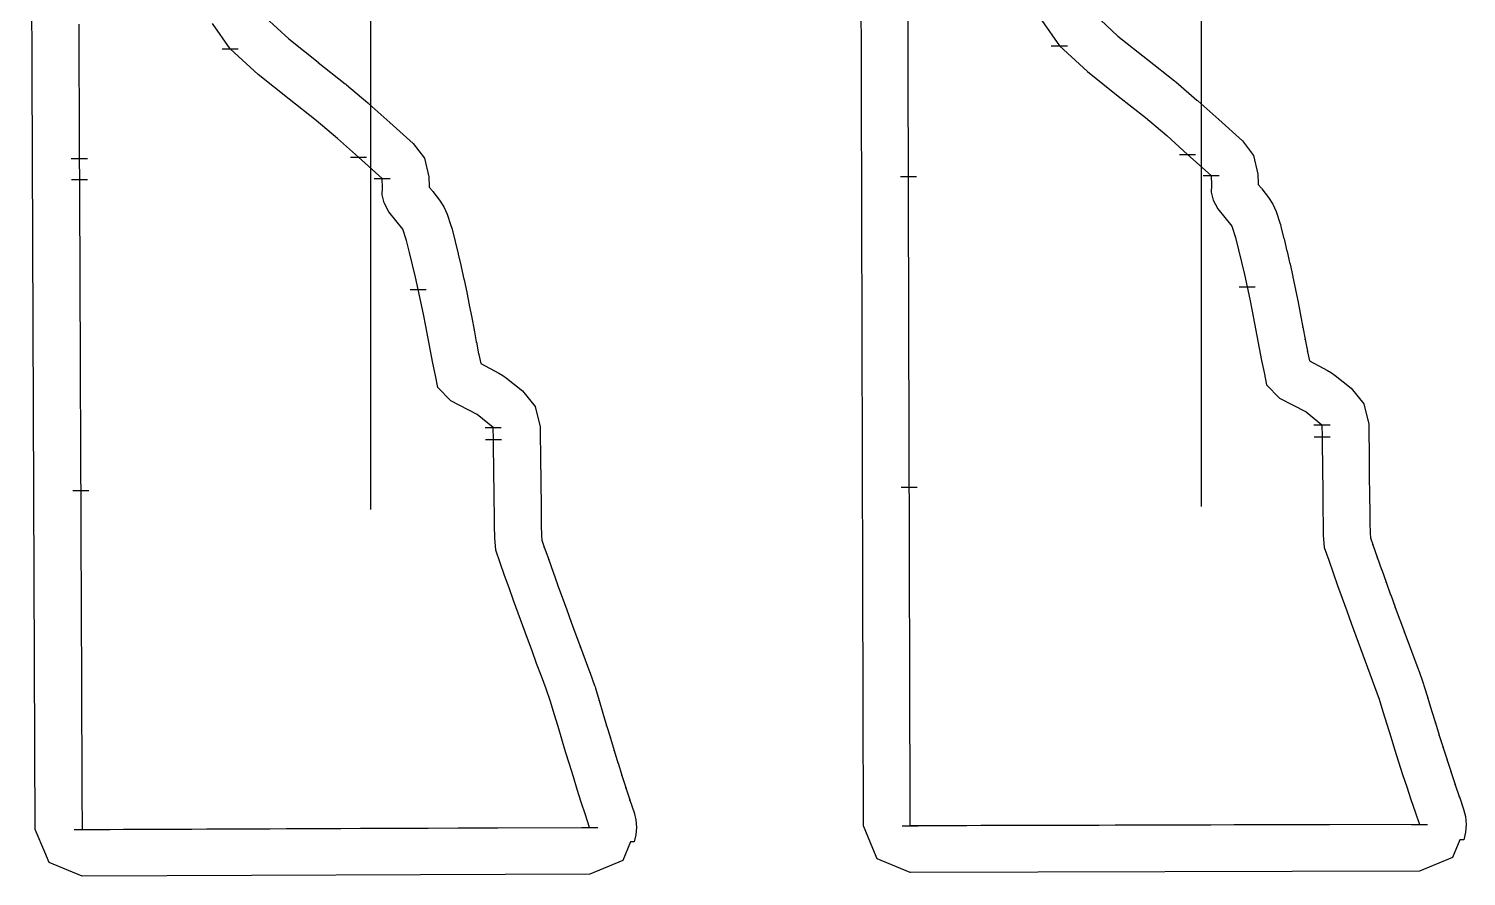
# Model space of a CAD drawing. Header units: millimetres. Extents: x -4 to 1831, y -123 to 4.
# Drawn here: x -3.5 to 104, y -123.2 to -59.8 of the extents above; entities that cross this region are included whole.
import ezdxf

# ---------------------------------------------------------------- set-up
doc = ezdxf.new("R2010")
doc.units = ezdxf.units.MM

msp = doc.modelspace()

# ---------------------------------------------------------------- linework, layer by layer
at = {"layer": 'A01_CUT'}
msp.add_lwpolyline([(14.208495, -58.9722), (15.948061, -60.57015), (18.14997, -62.316565), (18.147363, -62.314521), (18.151868, -62.31807), (18.156361, -62.321634), (18.157289, -62.322341), (20.180997, -63.916642), (20.230194, -63.95601), (20.278553, -63.99629), (20.278507, -63.996345), (21.869473, -65.34526), (21.906692, -65.377214), (21.943405, -65.409704), (21.943385, -65.409728), (23.502654, -66.808722), (23.501794, -66.807956), (23.503638, -66.809606), (23.50548, -66.811258), (23.50577, -66.811512), (25.270328, -68.390197), (26.09727, -69.493192), (26.434486, -70.874322), (26.434465, -70.874916), (26.459629, -71.586342), (26.461273, -71.648053), (26.461304, -71.651565), (26.676853, -71.913716), (26.701288, -71.943594), (26.725321, -71.973768), (26.725235, -71.973899), (27.234251, -72.621576), (27.561568, -73.118931), (27.801309, -73.670063), (27.800818, -73.671588), (28.085983, -74.522042), (28.129531, -74.658648), (28.166798, -74.797524), (28.166382, -74.799256), (28.392434, -75.718856), (28.393314, -75.719445), (28.39353, -75.719901), (28.393116, -75.721634), (28.618211, -76.640583), (28.621573, -76.651424), (28.624235, -76.662132), (28.623831, -76.663871), (28.842114, -77.582162), (28.847139, -77.600586), (28.851412, -77.618872), (28.851026, -77.620616), (29.058281, -78.538394), (29.063647, -78.559535), (29.068252, -78.580508), (29.067889, -78.582251), (29.262744, -79.499744), (29.267166, -79.517874), (29.270891, -79.53578), (29.270549, -79.537516), (29.454854, -80.45497), (29.457505, -80.465302), (29.459551, -80.475353), (29.459221, -80.477081), (29.637417, -81.394687), (29.640281, -81.40662), (29.642546, -81.418254), (29.642231, -81.419971), (29.811951, -82.32963), (29.811902, -82.329417), (29.812652, -82.333384), (29.813392, -82.337352), (29.813413, -82.33741), (29.982055, -83.229866), (29.979239, -83.215735), (29.982317, -83.231253), (29.985254, -83.246797), (29.986552, -83.252603), (30.157866, -84.116334), (30.162924, -84.140586), (30.16494, -84.149285), (30.167878, -84.16434), (30.311844, -84.85465), (31.668372, -85.558136), (31.964421, -85.730181), (32.240559, -85.929614), (32.240473, -85.929713), (33.43767, -86.88529), (34.387597, -88.05946), (34.753993, -89.575698), (34.75399, -89.575932), (34.765758, -90.494652), (34.777526, -91.41338), (34.777527, -91.413378), (34.777526, -91.413437), (34.789279, -92.3321), (34.789279, -92.332157), (34.801047, -93.250821), (34.812814, -94.169549), (34.812817, -94.169316), (34.812819, -94.169514), (34.812814, -94.169549), (34.824582, -95.088269), (34.824584, -95.088267), (34.824583, -95.088326), (34.836335, -96.006997), (34.836336, -96.007054), (34.848103, -96.925717), (34.858294, -97.721301), (34.887457, -98.071204), (35.067351, -98.58283), (35.067295, -98.582698), (35.068636, -98.586485), (35.069969, -98.590275), (35.06999, -98.590308), (35.398518, -99.517842), (35.398468, -99.517727), (35.399759, -99.521347), (35.401042, -99.524969), (35.401062, -99.524998), (35.73209, -100.453114), (35.732046, -100.453011), (35.733296, -100.456495), (35.73454, -100.459981), (35.734557, -100.460006), (36.067976, -101.388611), (36.067935, -101.388518), (36.069155, -101.391893), (36.070368, -101.395271), (36.070384, -101.395294), (36.406129, -102.324382), (36.406092, -102.324299), (36.407273, -102.327548), (36.408447, -102.330798), (36.408462, -102.330819), (36.746497, -103.260494), (36.746465, -103.260423), (36.747595, -103.263515), (36.74872, -103.266608), (36.748733, -103.266625), (37.088917, -104.196759), (37.088885, -104.196692), (37.090005, -104.199737), (37.09112, -104.202784), (37.091132, -104.2028), (37.433467, -105.133464), (37.433441, -105.133408), (37.434499, -105.136269), (37.435553, -105.139133), (37.435563, -105.139146), (37.779933, -106.070328), (37.779907, -106.070273), (37.780964, -106.073116), (37.782016, -106.075961), (37.782027, -106.075974), (38.128338, -107.007441), (38.128314, -107.007389), (38.129354, -107.010173), (38.13039, -107.01296), (38.1304, -107.012972), (38.48069, -107.950261), (38.49032, -107.973911), (38.499067, -107.99777), (38.498573, -107.99922), (38.834733, -108.94125), (38.866521, -109.031769), (38.895121, -109.123405), (38.894651, -109.125046), (39.170785, -110.05883), (39.170752, -110.058742), (39.171746, -110.062081), (39.172734, -110.065422), (39.172748, -110.065444), (39.448844, -110.99231), (39.448802, -110.992196), (39.449888, -110.995815), (39.450967, -110.999436), (39.450984, -110.999465), (39.728991, -111.925435), (39.728934, -111.92528), (39.730144, -111.929273), (39.731343, -111.933269), (39.731366, -111.933308), (40.011342, -112.857828), (40.011256, -112.857589), (40.012662, -112.862187), (40.014056, -112.866789), (40.014089, -112.866852), (40.296178, -113.789207), (40.296039, -113.788815), (40.297708, -113.794208), (40.299359, -113.799607), (40.299411, -113.799712), (40.583836, -114.719088), (40.583593, -114.718393), (40.585633, -114.724896), (40.587647, -114.731408), (40.587735, -114.7316), (40.874844, -115.647009), (40.874399, -115.645723), (40.876936, -115.653679), (40.879435, -115.661646), (40.879594, -115.662015), (41.169943, -116.572515), (41.169103, -116.570082), (41.172296, -116.579893), (41.17543, -116.589723), (41.175732, -116.590453), (41.470142, -117.495225), (41.468526, -117.490564), (41.47258, -117.50272), (41.476545, -117.514904), (41.477142, -117.516397), (41.783944, -118.436308), (41.917668, -118.975022), (41.963732, -119.543642), (41.963732, -119.543642), (41.92006, -120.098193), (41.793634, -120.624553), (41.516757, -120.625653), (40.943314, -122.013808), (38.478156, -123.043613), (38.478079, -123.043613), (0.504264, -123.199271), (0.497092, -123.199293), (0.489917, -123.199301), (-1.980249, -122.178883), (-1.981642, -122.175547), (-1.984957, -122.174174), (-2.306544, -121.397794), (-3.010054, -119.713724), (-3.010054, -119.713647), (-3.49997, -0.195288)], dxfattribs=at)
for points in [[(18.14997, -62.316565), (18.151868, -62.31807), (18.157289, -62.322341), (18.159044, -62.323678), (18.14997, -62.316565)], [(18.159044, -62.323678), (18.160951, -62.325131), (18.165422, -62.328678), (18.159044, -62.323678)], [(23.502654, -66.808722), (23.503638, -66.809606), (23.50577, -66.811512), (23.506642, -66.812279), (23.502654, -66.808722)], [(23.506642, -66.812279), (23.507343, -66.812895), (23.50918, -66.814542), (23.506642, -66.812279)], [(29.811951, -82.32963), (29.812652, -82.333384), (29.813413, -82.33741), (29.814381, -82.340146), (29.811951, -82.32963)], [(29.814381, -82.340146), (29.814553, -82.340632), (29.815174, -82.343579), (29.814381, -82.340146)], [(29.982055, -83.229866), (29.982317, -83.231253), (29.986552, -83.252603), (29.986865, -83.254007), (29.982055, -83.229866)], [(29.986865, -83.254007), (29.988575, -83.261659), (29.991289, -83.276209), (29.986865, -83.254007)], [(30.15792, -84.116604), (30.161204, -84.133162), (30.162858, -84.140302), (30.15792, -84.116604)], [(34.765758, -90.494652), (34.765762, -90.494617), (34.765761, -90.494419), (34.765758, -90.494652)], [(34.777527, -91.413378), (34.777531, -91.413374), (34.777529, -91.413203), (34.777527, -91.413378)], [(34.789279, -92.3321), (34.789279, -92.332157), (34.789284, -92.332151), (34.789283, -92.331981), (34.789279, -92.3321)], [(34.801047, -93.250821), (34.801051, -93.250786), (34.80105, -93.250587), (34.801047, -93.250821)], [(34.824584, -95.088267), (34.824587, -95.088263), (34.824586, -95.088093), (34.824584, -95.088267)], [(34.836335, -96.006997), (34.836336, -96.007054), (34.836341, -96.007048), (34.83634, -96.006878), (34.836335, -96.006997)], [(34.848103, -96.925717), (34.848108, -96.925682), (34.848106, -96.925484), (34.848103, -96.925717)], [(35.067351, -98.58283), (35.068636, -98.586485), (35.06999, -98.590308), (35.071582, -98.592768), (35.067351, -98.58283)], [(35.071582, -98.592768), (35.071903, -98.593265), (35.073119, -98.596379), (35.071582, -98.592768)], [(35.398518, -99.517842), (35.399759, -99.521347), (35.401062, -99.524998), (35.402619, -99.527333), (35.398518, -99.517842)], [(35.402619, -99.527333), (35.402927, -99.527795), (35.404095, -99.530748), (35.402619, -99.527333)], [(35.73209, -100.453114), (35.733296, -100.456495), (35.734557, -100.460006), (35.736087, -100.462238), (35.73209, -100.453114)], [(35.736087, -100.462238), (35.736385, -100.462673), (35.737514, -100.465496), (35.736087, -100.462238)], [(36.067976, -101.388611), (36.069155, -101.391893), (36.070384, -101.395294), (36.071892, -101.397444), (36.067976, -101.388611)], [(36.071892, -101.397444), (36.072181, -101.397857), (36.073281, -101.400577), (36.071892, -101.397444)], [(36.406129, -102.324382), (36.407273, -102.327548), (36.408462, -102.330819), (36.409943, -102.332872), (36.406129, -102.324382)], [(36.409943, -102.332872), (36.410223, -102.33326), (36.411285, -102.33586), (36.409943, -102.332872)], [(36.746497, -103.260494), (36.747595, -103.263515), (36.748733, -103.266625), (36.750178, -103.268558), (36.746497, -103.260494)], [(36.750178, -103.268558), (36.750445, -103.268914), (36.751458, -103.271363), (36.750178, -103.268558)], [(37.088917, -104.196759), (37.090005, -104.199737), (37.091132, -104.2028), (37.092569, -104.204697), (37.088917, -104.196759)], [(37.092569, -104.204697), (37.092834, -104.205046), (37.093838, -104.207454), (37.092569, -104.204697)], [(37.433467, -105.133464), (37.434499, -105.136269), (37.435563, -105.139146), (37.436956, -105.140901), (37.433467, -105.133464)], [(37.436956, -105.140901), (37.437205, -105.141214), (37.438149, -105.143444), (37.436956, -105.140901)], [(37.779933, -106.070328), (37.780964, -106.073116), (37.782027, -106.075974), (37.783418, -106.077715), (37.779933, -106.070328)], [(37.783418, -106.077715), (37.783666, -106.078026), (37.78461, -106.080241), (37.783418, -106.077715)], [(38.128338, -107.007441), (38.129354, -107.010173), (38.1304, -107.012972), (38.131779, -107.014668), (38.128338, -107.007441)], [(38.131779, -107.014668), (38.132023, -107.014969), (38.132951, -107.01713), (38.131779, -107.014668)], [(39.170785, -110.05883), (39.171746, -110.062081), (39.172748, -110.065444), (39.174083, -110.067571), (39.170785, -110.05883)], [(39.174083, -110.067571), (39.174311, -110.067936), (39.175172, -110.070459), (39.174083, -110.067571)], [(39.448844, -110.99231), (39.449888, -110.995815), (39.450984, -110.999465), (39.452381, -111.001805), (39.448844, -110.99231)], [(39.452381, -111.001805), (39.452635, -111.00223), (39.453586, -111.005039), (39.452381, -111.001805)], [(39.728991, -111.925435), (39.730144, -111.929273), (39.731366, -111.933308), (39.732846, -111.935929), (39.728991, -111.925435)], [(39.732846, -111.935929), (39.733133, -111.936438), (39.734204, -111.939627), (39.732846, -111.935929)], [(40.011342, -112.857828), (40.012662, -112.862187), (40.014089, -112.866852), (40.015698, -112.869913), (40.011342, -112.857828)], [(40.015698, -112.869913), (40.01604, -112.870564), (40.017303, -112.874366), (40.015698, -112.869913)], [(40.296178, -113.789207), (40.297708, -113.794208), (40.299411, -113.799712), (40.301184, -113.803329), (40.296178, -113.789207)], [(40.301184, -113.803329), (40.301601, -113.804179), (40.303118, -113.808785), (40.301184, -113.803329)], [(40.583836, -114.719088), (40.585633, -114.724896), (40.587735, -114.7316), (40.589721, -114.735934), (40.583836, -114.719088)], [(40.589721, -114.735934), (40.590252, -114.737094), (40.592127, -114.742822), (40.589721, -114.735934)], [(40.874844, -115.647009), (40.876936, -115.653679), (40.879594, -115.662015), (40.88182, -115.667163), (40.874844, -115.647009)], [(40.88182, -115.667163), (40.882523, -115.668789), (40.884873, -115.675985), (40.88182, -115.667163)], [(41.169943, -116.572515), (41.172296, -116.579893), (41.175732, -116.590453), (41.178179, -116.596379), (41.169943, -116.572515)], [(41.178179, -116.596379), (41.179151, -116.598731), (41.182123, -116.607804), (41.178179, -116.596379)], [(41.470142, -117.495225), (41.47258, -117.50272), (41.477142, -117.516397), (41.479677, -117.522738), (41.470142, -117.495225)], [(41.479677, -117.522738), (41.481089, -117.526271), (41.484869, -117.53772), (41.479677, -117.522738)]]:
    msp.add_lwpolyline(points, close=True, dxfattribs=at)
at = {"layer": 'A01_GRAIN'}
msp.add_lwpolyline([(22.061274, -23.93986), (22.061274, -95.75944)], dxfattribs=at)
at = {"layer": 'A01_NOTCH'}
for points in [[(10.96532, -61.296746), (12.16532, -61.296746)], [(-0.315846, -69.502002), (0.884154, -69.502002)], [(20.56812, -69.416396), (21.76812, -69.416396)], [(-0.309331, -71.091465), (0.890669, -71.091465)], [(22.336653, -70.998638), (23.536653, -70.998638)], [(25.044248, -79.309356), (26.244248, -79.309356)], [(30.654277, -89.62076), (31.854277, -89.62076)], [(30.666045, -90.53948), (31.866045, -90.53948)], [(-0.214028, -94.34115), (0.985972, -94.34115)], [(-0.110083, -119.699301), (1.089917, -119.699301)], [(37.863732, -119.543642), (39.063732, -119.543642)]]:
    msp.add_lwpolyline(points, dxfattribs=at)
at = {"layer": 'A01_STITCH'}
msp.add_lwpolyline([(0.243004, -59.463271), (0.25071, -61.343126), (0.258684, -63.288516), (0.266225, -65.12825), (0.272827, -66.738679), (0.278382, -68.094092), (0.284154, -69.502002), (0.290669, -71.091465), (0.293586, -71.802982), (0.295737, -72.327931), (0.298174, -72.922363), (0.300902, -73.587784), (0.303549, -74.233632), (0.306212, -74.883384), (0.309703, -75.734993), (0.313476, -76.655505), (0.317247, -77.575361), (0.321015, -78.494531), (0.32478, -79.413143), (0.328544, -80.331419), (0.332308, -81.249613), (0.336072, -82.167934), (0.339836, -83.086002), (0.343599, -84.004077), (0.347363, -84.922235), (0.351126, -85.840317), (0.354889, -86.758415), (0.358938, -87.746219), (0.363204, -88.7869), (0.367141, -89.747369), (0.370907, -90.666122), (0.374673, -91.584883), (0.378439, -92.503636), (0.382205, -93.422389), (0.385972, -94.34115), (0.389738, -95.259903), (0.393504, -96.178663), (0.39727, -97.097417), (0.401036, -98.016177), (0.404807, -98.936167), (0.408675, -99.87979), (0.412543, -100.823413), (0.416411, -101.767029), (0.420279, -102.710659), (0.424147, -103.654319), (0.428015, -104.598017), (0.431884, -105.541774), (0.435753, -106.485621), (0.439622, -107.429586), (0.443492, -108.373694), (0.447363, -109.317995), (0.45123, -110.261387), (0.455089, -111.202886), (0.45895, -112.144714), (0.462812, -113.086929), (0.466676, -114.02959), (0.470542, -114.972774), (0.474411, -115.916546), (0.478282, -116.860996), (0.482157, -117.806213), (0.486035, -118.75228), (0.489917, -119.699301), (1.538875, -119.695001), (2.573037, -119.690762), (3.589273, -119.686596), (4.590935, -119.68249), (5.588589, -119.678401), (6.597628, -119.674264), (7.63328, -119.670019), (8.705588, -119.665624), (9.816833, -119.661069), (10.962514, -119.656372), (12.135062, -119.651566), (13.328977, -119.646672), (14.545289, -119.641686), (15.793072, -119.636572), (17.086393, -119.63127), (18.437544, -119.625732), (19.851325, -119.619936), (21.326125, -119.613891), (22.867399, -119.607573), (24.514798, -119.60082), (26.373776, -119.5932), (28.63033, -119.58395), (31.604562, -119.571759), (38.463732, -119.543642), (38.148314, -118.597899), (37.840872, -117.653077), (37.539841, -116.709077), (37.243999, -115.765824), (36.952391, -114.823231), (36.664288, -113.881213), (36.379167, -112.939704), (36.096625, -111.998632), (35.81641, -111.057937), (35.538327, -110.117561), (35.202167, -109.175532), (34.849791, -108.232659), (34.499308, -107.289973), (34.150733, -106.34742), (33.804065, -105.404978), (33.45941, -104.462618), (33.116782, -103.520309), (32.776269, -102.578029), (32.437948, -101.63577), (32.101876, -100.693516), (31.768129, -99.751245), (31.43681, -98.808964), (31.360158, -97.889273), (31.34839, -96.970545), (31.336623, -96.051825), (31.324869, -95.133097), (31.313102, -94.214376), (31.301334, -93.295649), (31.289566, -92.376928), (31.277813, -91.458208), (31.266045, -90.53948), (31.254277, -89.62076), (30.05708, -88.665182), (28.066044, -87.632645), (27.10663, -86.648757), (26.91939, -85.731411), (26.728082, -84.814098), (26.546117, -83.896671), (26.372765, -82.979291), (26.201604, -82.061909), (26.023408, -81.144303), (25.839103, -80.226849), (25.644248, -79.309356), (25.436994, -78.391578), (25.218711, -77.473287), (24.993615, -76.554339), (24.767563, -75.634738), (24.482398, -74.784284), (23.973383, -74.136607), (23.444118, -73.492918), (23.083408, -72.828964), (22.951436, -72.235063), (22.961816, -71.710063), (22.936653, -70.998638), (21.16812, -69.416396), (19.606025, -68.014866), (18.015058, -66.665952), (15.981424, -65.063832), (13.673744, -63.233526), (11.56532, -61.296746), (10.24154, -59.422286)], dxfattribs=at)
at = {"layer": 'A02_CUT'}
msp.add_lwpolyline([(76.249577, -58.751436), (77.986951, -60.35178), (80.186509, -62.101279), (80.183836, -62.099177), (80.18834, -62.102735), (80.192832, -62.106308), (80.193789, -62.10704), (82.215262, -63.704096), (82.264402, -63.743533), (82.312706, -63.783881), (82.312662, -63.783934), (83.901769, -65.135038), (83.93894, -65.167041), (83.975605, -65.199579), (83.975586, -65.199603), (85.532982, -66.600785), (85.532081, -66.599979), (85.53392, -66.601629), (85.535757, -66.603282), (85.536063, -66.603552), (87.298436, -68.184654), (88.123819, -69.288696), (88.459172, -70.67041), (88.459153, -70.670984), (88.483335, -71.382444), (88.484853, -71.441754), (88.484903, -71.447649), (88.700078, -71.710073), (88.724485, -71.739997), (88.748489, -71.770218), (88.748401, -71.770352), (89.256526, -72.418729), (89.583163, -72.916533), (89.822152, -73.468028), (89.821662, -73.469558), (90.105646, -74.320404), (90.148997, -74.457049), (90.186065, -74.595956), (90.185651, -74.597689), (90.410438, -75.5176), (90.411314, -75.518192), (90.411529, -75.518647), (90.411117, -75.520382), (90.63495, -76.439647), (90.638293, -76.450495), (90.64094, -76.461206), (90.640539, -76.462946), (90.857557, -77.381537), (90.862552, -77.399965), (90.866797, -77.41825), (90.866414, -77.419994), (91.072405, -78.338049), (91.077737, -78.359193), (91.082311, -78.380163), (91.08195, -78.381906), (91.275548, -79.299666), (91.279946, -79.317826), (91.28365, -79.335758), (91.28331, -79.337492), (91.466346, -80.255199), (91.468976, -80.265525), (91.471005, -80.275566), (91.470678, -80.277292), (91.647611, -81.195143), (91.650455, -81.207087), (91.652703, -81.218726), (91.652391, -81.22044), (91.820854, -82.13031), (91.820804, -82.130092), (91.821551, -82.134073), (91.822288, -82.138056), (91.822309, -82.138115), (91.989745, -83.030892), (91.986933, -83.016672), (91.989986, -83.032178), (91.9929, -83.04771), (91.994199, -83.053573), (92.164318, -83.917516), (92.169367, -83.941894), (92.171344, -83.950494), (92.174174, -83.965103), (92.31728, -84.656042), (93.672838, -85.361397), (93.968634, -85.533845), (94.244497, -85.733656), (94.244414, -85.733752), (95.440293, -86.69097), (96.388559, -87.866342), (96.752918, -89.383233), (96.752915, -89.383443), (96.763415, -90.302179), (96.763415, -90.302182), (96.773913, -91.220926), (96.784412, -92.139657), (96.794911, -93.058401), (96.794913, -93.058192), (96.794915, -93.05837), (96.794911, -93.058401), (96.815909, -94.895872), (96.815909, -94.895876), (96.826407, -95.814619), (96.836907, -96.733351), (96.846, -97.529114), (96.874768, -97.880539), (97.05411, -98.394154), (97.054022, -98.39394), (97.055582, -98.398369), (97.057129, -98.402802), (97.057162, -98.402857), (97.383762, -99.330198), (97.383681, -99.330005), (97.385201, -99.334285), (97.38671, -99.338569), (97.38674, -99.338619), (97.716252, -100.266534), (97.716179, -100.266361), (97.717656, -100.270488), (97.719123, -100.274618), (97.71915, -100.274663), (98.05148, -101.203133), (98.051413, -101.202977), (98.052853, -101.206971), (98.054284, -101.210968), (98.054309, -101.211008), (98.389358, -102.139965), (98.389297, -102.139824), (98.3907, -102.143687), (98.392095, -102.147554), (98.392118, -102.14759), (98.729796, -103.076991), (98.72974, -103.076862), (98.73111, -103.080608), (98.732472, -103.084357), (98.732494, -103.084389), (99.072712, -104.014175), (99.07266, -104.014057), (99.073999, -104.017692), (99.07533, -104.021329), (99.07535, -104.021359), (99.418016, -104.951448), (99.417966, -104.951338), (99.419283, -104.954889), (99.420593, -104.958443), (99.420612, -104.958471), (99.765631, -105.888737), (99.765584, -105.888632), (99.766885, -105.892118), (99.768179, -105.895606), (99.768197, -105.895632), (100.115487, -106.825949), (100.115441, -106.825847), (100.116739, -106.829302), (100.11803, -106.83276), (100.118047, -106.832786), (100.47009, -107.769798), (100.479091, -107.791609), (100.487236, -107.813622), (100.486741, -107.815061), (100.826162, -108.757734), (100.856612, -108.843321), (100.884133, -108.929928), (100.883659, -108.931553), (101.164897, -109.862785), (101.164802, -109.862521), (101.16625, -109.867266), (101.167684, -109.872015), (101.16772, -109.872085), (101.448679, -110.792953), (101.448567, -110.792639), (101.450115, -110.79766), (101.451648, -110.802685), (101.45169, -110.802769), (101.735156, -111.721955), (101.735013, -111.721555), (101.736708, -111.72699), (101.738386, -111.73243), (101.738439, -111.732538), (102.024448, -112.649372), (102.02425, -112.648816), (102.026163, -112.654868), (102.028053, -112.660927), (102.028125, -112.66108), (102.316774, -113.574705), (102.316479, -113.573872), (102.318692, -113.580778), (102.320877, -113.587694), (102.320983, -113.587927), (102.61247, -114.497396), (102.611998, -114.496061), (102.614625, -114.504121), (102.617213, -114.512195), (102.617381, -114.512579), (102.912038, -115.416845), (102.911245, -115.4146), (102.914421, -115.42416), (102.917542, -115.433737), (102.917826, -115.434407), (103.216196, -116.332488), (103.214806, -116.32857), (103.218709, -116.340052), (103.222533, -116.351561), (103.22304, -116.352792), (103.525962, -117.243884), (103.523459, -117.236905), (103.528309, -117.250789), (103.533043, -117.264714), (103.534001, -117.267082), (103.85018, -118.172139), (103.995759, -118.732812), (104.046003, -119.326443), (103.997445, -119.910852), (103.857139, -120.463565), (103.575532, -120.464296), (103.024004, -121.798191), (100.555582, -122.82643), (100.55553, -122.82643), (62.456849, -122.930138), (62.452087, -122.930148), (62.447322, -122.930151), (59.975573, -121.908152), (59.97465, -121.905937), (59.972448, -121.905025), (59.650359, -121.127432), (58.947335, -119.43973), (58.947335, -119.439678), (58.622562, -0.129793)], dxfattribs=at)
for points in [[(80.186509, -62.101279), (80.18834, -62.102735), (80.193789, -62.10704), (80.195487, -62.108339), (80.186509, -62.101279)], [(80.195487, -62.108339), (80.197418, -62.109816), (80.201888, -62.113373), (80.195487, -62.108339)], [(85.532982, -66.600785), (85.53392, -66.601629), (85.536063, -66.603552), (85.5369, -66.604289), (85.532982, -66.600785)], [(85.5369, -66.604289), (85.537614, -66.60492), (85.539447, -66.606568), (85.5369, -66.604289)], [(91.820854, -82.13031), (91.821551, -82.134073), (91.822309, -82.138115), (91.823271, -82.140864), (91.820854, -82.13031)], [(91.823271, -82.140864), (91.823443, -82.141355), (91.824062, -82.144314), (91.823271, -82.140864)], [(91.989745, -83.030892), (91.989986, -83.032178), (91.994199, -83.053573), (91.994488, -83.054876), (91.989745, -83.030892)], [(91.994488, -83.054876), (91.996193, -83.062563), (91.998883, -83.077101), (91.994488, -83.054876)], [(92.164403, -83.917947), (92.167634, -83.934356), (92.169263, -83.941439), (92.164403, -83.917947)], [(96.763415, -90.302178), (96.763418, -90.30215), (96.763417, -90.301973), (96.763415, -90.302178)], [(96.773913, -91.220922), (96.773913, -91.220926), (96.773917, -91.220897), (96.773915, -91.22072), (96.773913, -91.220922)], [(96.784412, -92.139657), (96.784416, -92.139627), (96.784414, -92.139448), (96.784412, -92.139657)], [(96.815909, -94.895871), (96.815913, -94.895843), (96.815912, -94.895666), (96.815909, -94.895871)], [(96.826407, -95.814615), (96.826407, -95.814619), (96.826411, -95.81459), (96.82641, -95.814413), (96.826407, -95.814615)], [(96.836907, -96.733351), (96.83691, -96.73332), (96.836909, -96.733142), (96.836907, -96.733351)], [(97.05411, -98.394154), (97.055582, -98.398369), (97.057162, -98.402857), (97.0589, -98.405792), (97.05411, -98.394154)], [(97.0589, -98.405792), (97.059279, -98.406433), (97.060707, -98.410183), (97.0589, -98.405792)], [(97.383762, -99.330198), (97.385201, -99.334285), (97.38674, -99.338619), (97.388452, -99.341445), (97.383762, -99.330198)], [(97.388452, -99.341445), (97.38882, -99.342054), (97.39021, -99.345663), (97.388452, -99.341445)], [(97.716252, -100.266534), (97.717656, -100.270488), (97.71915, -100.274663), (97.720834, -100.277378), (97.716252, -100.266534)], [(97.720834, -100.277378), (97.72119, -100.277953), (97.72254, -100.281416), (97.720834, -100.277378)], [(98.05148, -101.203133), (98.052853, -101.206971), (98.054309, -101.211008), (98.055968, -101.213625), (98.05148, -101.203133)], [(98.055968, -101.213625), (98.056315, -101.214172), (98.05763, -101.217509), (98.055968, -101.213625)], [(98.389358, -102.139965), (98.3907, -102.143687), (98.392118, -102.14759), (98.393753, -102.150111), (98.389358, -102.139965)], [(98.393753, -102.150111), (98.39409, -102.150631), (98.39537, -102.153844), (98.393753, -102.150111)], [(98.729796, -103.076991), (98.73111, -103.080608), (98.732494, -103.084389), (98.734105, -103.086822), (98.729796, -103.076991)], [(98.734105, -103.086822), (98.734434, -103.087318), (98.735683, -103.090421), (98.734105, -103.086822)], [(99.072712, -104.014175), (99.073999, -104.017692), (99.07535, -104.021359), (99.07694, -104.023709), (99.072712, -104.014175)], [(99.07694, -104.023709), (99.07726, -104.024182), (99.078479, -104.02718), (99.07694, -104.023709)], [(99.418016, -104.951448), (99.419283, -104.954889), (99.420612, -104.958471), (99.422186, -104.960758), (99.418016, -104.951448)], [(99.422186, -104.960758), (99.4225, -104.961216), (99.423699, -104.964137), (99.422186, -104.960758)], [(99.765631, -105.888737), (99.766885, -105.892118), (99.768197, -105.895632), (99.769759, -105.89787), (99.765631, -105.888737)], [(99.769759, -105.89787), (99.77007, -105.898315), (99.771253, -105.901176), (99.769759, -105.89787)], [(100.115487, -106.825949), (100.116739, -106.829302), (100.118047, -106.832786), (100.119607, -106.835002), (100.115487, -106.825949)], [(100.119607, -106.835002), (100.119917, -106.835443), (100.121098, -106.83828), (100.119607, -106.835002)], [(101.164897, -109.862785), (101.16625, -109.867266), (101.16772, -109.872085), (101.169355, -109.875251), (101.164897, -109.862785)], [(101.169355, -109.875251), (101.169709, -109.875937), (101.171011, -109.879884), (101.169355, -109.875251)], [(101.448679, -110.792953), (101.450115, -110.79766), (101.45169, -110.802769), (101.453391, -110.806129), (101.448679, -110.792953)], [(101.453391, -110.806129), (101.453773, -110.806884), (101.455174, -110.811115), (101.453391, -110.806129)], [(101.735156, -111.721955), (101.736708, -111.72699), (101.738439, -111.732538), (101.740231, -111.736181), (101.735156, -111.721955)], [(101.740231, -111.736181), (101.740656, -111.737044), (101.7422, -111.741698), (101.740231, -111.736181)], [(102.024448, -112.649372), (102.026163, -112.654868), (102.028125, -112.66108), (102.030047, -112.66513), (102.024448, -112.649372)], [(102.030047, -112.66513), (102.030536, -112.666162), (102.03229, -112.671444), (102.030047, -112.66513)], [(102.316774, -113.574705), (102.318692, -113.580778), (102.320983, -113.587927), (102.323069, -113.592502), (102.316774, -113.574705)], [(102.323069, -113.592502), (102.323655, -113.593786), (102.325699, -113.599935), (102.323069, -113.592502)], [(102.61247, -114.497396), (102.614625, -114.504121), (102.617381, -114.512579), (102.619662, -114.517782), (102.61247, -114.497396)], [(102.619662, -114.517782), (102.620391, -114.519447), (102.622831, -114.526766), (102.619662, -114.517782)], [(102.912038, -115.416845), (102.914421, -115.42416), (102.917826, -115.434407), (102.920301, -115.440251), (102.912038, -115.416845)], [(102.920301, -115.440251), (102.921251, -115.442497), (102.924213, -115.451335), (102.920301, -115.440251)], [(103.216196, -116.332488), (103.218709, -116.340052), (103.22304, -116.352792), (103.225638, -116.359096), (103.216196, -116.332488)], [(103.225638, -116.359096), (103.22694, -116.362256), (103.230588, -116.373046), (103.225638, -116.359096)], [(103.525962, -117.243884), (103.528309, -117.250789), (103.534001, -117.267082), (103.53647, -117.273185), (103.525962, -117.243884)], [(103.53647, -117.273185), (103.538351, -117.277832), (103.542882, -117.291063), (103.53647, -117.273185)]]:
    msp.add_lwpolyline(points, close=True, dxfattribs=at)
at = {"layer": 'A02_GRAIN'}
msp.add_lwpolyline([(84.203663, -23.88603), (84.203663, -95.544121)], dxfattribs=at)
at = {"layer": 'A02_NOTCH'}
for points in [[(73.003206, -61.072343), (74.203206, -61.072343)], [(82.594818, -69.205205), (83.794818, -69.205205)], [(61.715086, -70.851525), (62.915086, -70.851525)], [(61.715086, -70.851525), (62.915086, -70.851525)], [(84.361173, -70.78988), (85.561173, -70.78988)], [(87.057316, -79.104319), (88.257316, -79.104319)], [(92.653144, -89.423437), (93.853144, -89.423437)], [(92.663643, -90.342173), (93.863643, -90.342173)], [(61.778375, -94.101318), (62.978375, -94.101318)], [(99.946003, -119.326443), (101.146003, -119.326443)], [(61.847322, -119.430151), (63.047322, -119.430151)]]:
    msp.add_lwpolyline(points, dxfattribs=at)
at = {"layer": 'A02_STITCH'}
msp.add_lwpolyline([(72.28201, -59.196062), (73.603206, -61.072343), (75.708969, -63.012021), (78.014113, -64.845502), (80.045539, -66.450422), (81.634647, -67.801525), (83.194818, -69.205205), (84.961173, -70.78988), (84.985355, -71.50134), (84.974245, -72.026325), (85.105402, -72.620407), (85.465192, -73.284864), (85.993577, -73.929274), (86.501702, -74.577651), (86.785687, -75.428497), (87.010474, -76.348408), (87.234307, -77.267673), (87.451325, -78.186264), (87.657316, -79.104319), (87.850914, -80.022079), (88.03395, -80.939786), (88.210883, -81.857637), (88.38078, -82.775253), (88.552875, -83.692871), (88.733576, -84.610555), (88.92362, -85.528124), (89.109599, -86.445726), (90.067645, -87.430935), (92.057265, -88.46622), (93.253144, -89.423437), (93.263643, -90.342173), (93.274141, -91.260916), (93.28464, -92.179652), (93.29514, -93.098395), (93.305639, -94.017131), (93.316138, -94.935867), (93.326636, -95.85461), (93.337135, -96.773346), (93.347634, -97.692089), (93.422935, -98.611974), (93.752777, -99.556603), (94.085466, -100.501232), (94.420907, -101.445846), (94.759012, -102.390452), (95.099694, -103.33503), (95.44287, -104.279563), (95.78846, -105.22403), (96.136393, -106.168416), (96.486606, -107.112684), (96.839051, -108.056812), (97.193701, -109.000762), (97.533122, -109.943435), (97.817148, -110.883898), (98.103994, -111.824062), (98.393813, -112.763852), (98.686853, -113.703225), (98.98348, -114.642103), (99.284214, -115.580426), (99.589757, -116.518102), (99.901045, -117.455063), (100.219282, -118.391208), (100.546003, -119.326443), (93.805887, -119.34479), (90.942178, -119.352585), (88.651518, -119.358821), (86.695039, -119.364146), (84.94783, -119.368902), (83.330388, -119.373305), (81.807375, -119.377451), (80.372818, -119.381356), (79.029409, -119.385013), (77.77341, -119.388432), (76.588904, -119.391656), (75.45105, -119.394753), (74.334864, -119.397792), (73.223476, -119.400817), (72.111148, -119.403845), (71.000844, -119.406867), (69.899157, -119.409866), (68.811383, -119.412827), (67.738485, -119.415748), (66.676759, -119.418638), (65.620013, -119.421515), (64.56303, -119.424392), (63.50438, -119.427274), (62.447322, -119.430151), (62.444774, -118.494034), (62.442223, -117.55703), (62.439671, -116.619229), (62.437116, -115.680727), (62.434559, -114.741592), (62.432002, -113.801914), (62.429442, -112.861751), (62.426882, -111.921178), (62.424321, -110.98024), (62.421759, -110.039012), (62.41919, -109.095422), (62.416618, -108.150513), (62.414045, -107.205433), (62.411472, -106.260218), (62.408899, -105.314892), (62.406326, -104.369491), (62.403752, -103.424031), (62.401178, -102.478534), (62.398604, -101.533014), (62.396031, -100.587494), (62.393457, -99.641966), (62.390883, -98.696447), (62.388378, -97.776363), (62.385877, -96.857598), (62.383376, -95.93884), (62.380875, -95.020076), (62.378375, -94.101318), (62.375874, -93.182561), (62.373373, -92.263796), (62.370872, -91.345038), (62.368371, -90.426273), (62.36587, -89.507516), (62.363255, -88.54705), (62.360422, -87.506357), (62.357734, -86.518548), (62.355234, -85.600446), (62.352735, -84.682366), (62.350236, -83.764197), (62.347737, -82.846118), (62.345238, -81.928046), (62.342738, -81.00972), (62.340239, -80.091522), (62.337739, -79.173241), (62.335238, -78.254633), (62.332736, -77.335458), (62.330232, -76.41559), (62.327727, -75.495074), (62.325408, -74.643461), (62.32364, -73.993706), (62.321882, -73.347862), (62.32007, -72.682431), (62.318452, -72.087996), (62.317023, -71.563045), (62.315086, -70.851525), (62.31076, -69.262054), (62.306927, -67.854137), (62.303238, -66.498718), (62.298854, -64.888281), (62.293846, -63.048538), (62.28855, -61.103143), (62.283433, -59.223279)], dxfattribs=at)

doc.saveas('drawing.dxf')
